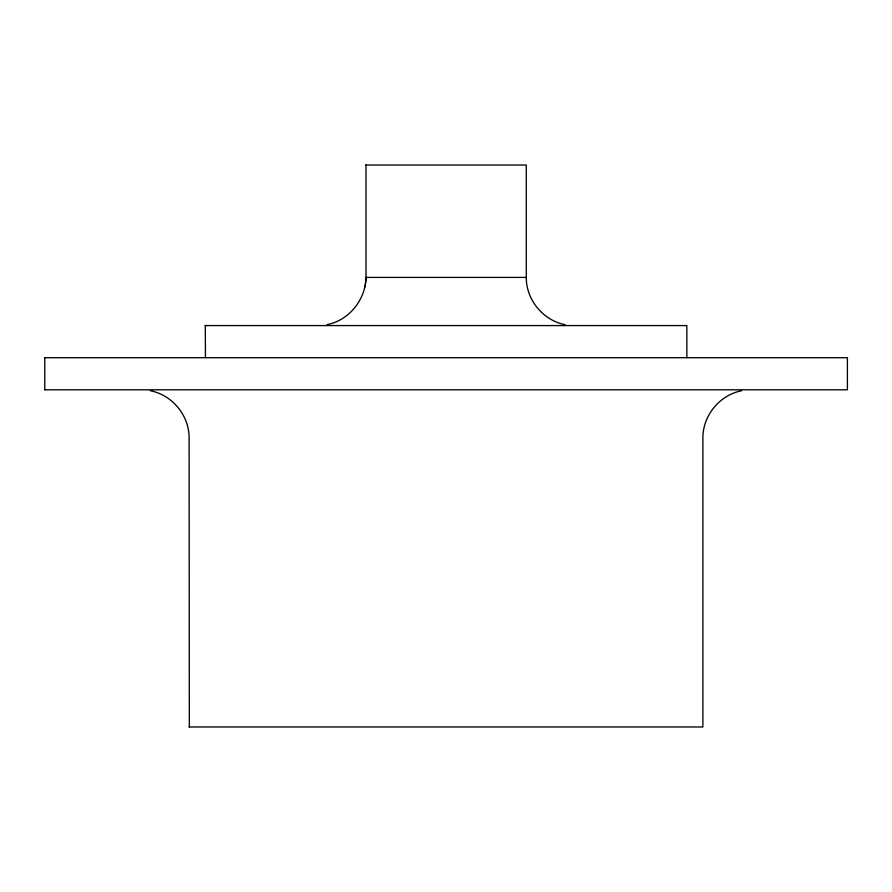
<?xml version="1.0" encoding="UTF-8"?>
<svg xmlns="http://www.w3.org/2000/svg" width="892" height="892" viewBox="0 0 892 892"><rect width="100%" height="100%" fill="white"/><g stroke="black" fill="none" stroke-linecap="round" stroke-linejoin="round"><path stroke-width="1.34" d="M365.185 286.811L366.01 277.412L366.01 165.02M366.01 277.412C365.564 299.723 349.084 320.451 326.951 324.655M741.665 390.729C719.699 394.944 702.74 415.605 702.896 437.972L702.896 726.98L189.104 726.98M365.72 165.02L526.28 165.02L526.28 277.412C526.124 299.779 543.083 320.44 565.049 324.655M365.72 277.412L526.28 277.412M205.16 325.58L686.84 325.58L686.84 357.692M44.6 357.692L847.4 357.692L847.4 389.804L44.6 389.804M150.335 390.729C172.301 394.944 189.26 415.605 189.104 437.972L189.327 726.98M205.283 325.58L205.461 357.692M44.778 357.692L44.778 389.804"/></g></svg>
